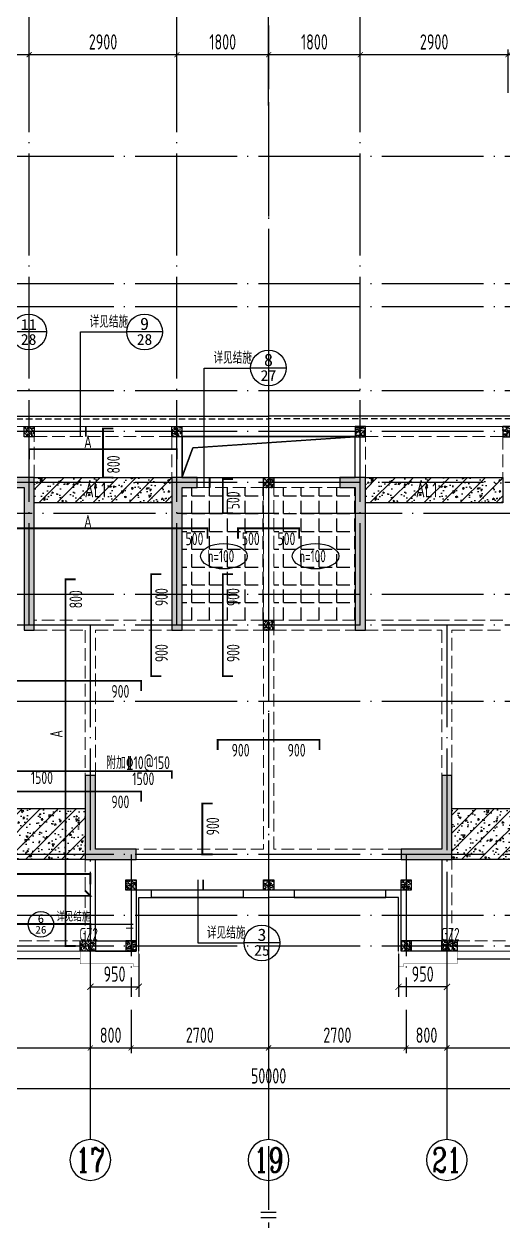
# Model space of a CAD drawing. Extents: x -668857 to 154266, y -275694 to 291306.
# Drawn here: x -206384 to -196984, y 120757 to 144392 of the extents above; entities that cross this region are included whole.
import ezdxf
from ezdxf.enums import TextEntityAlignment as Align

# ---------------------------------------------------------------- set-up
doc = ezdxf.new("R2010")
doc.units = 0
doc.header["$LTSCALE"] = 1000
for name, pattern in [('CENTER', [2, 1.25, -0.25, 0.25, -0.25]), ('DASH', [0.35, 0.25, -0.1]), ('DASHED', [0.75, 0.5, -0.25]), ('DOTE', [2.42, 2, -0.2, 0.02, -0.2]), ('HIDDEN', [0.375, 0.25, -0.125])]:
    doc.linetypes.add(name, pattern=pattern)
doc.layers.get('0').update_dxf_attribs({"linetype": 'CONTINUOUS'})
doc.layers.get('DEFPOINTS').update_dxf_attribs({"linetype": 'CONTINUOUS'})
for name, color, linetype in [('A-AXIS', 1, 'CONTINUOUS'), ('A-DOTE', 10, 'DOTE'), ('AXIS_NUM', 7, 'CONTINUOUS'), ('BEAM', 4, 'DASHED'), ('BEAM_CON', 4, 'CONTINUOUS'), ('DIM_IDEN', 67, 'CONTINUOUS'), ('PUB_TEXT', 2, 'CONTINUOUS'), ('ROOF', 183, 'CONTINUOUS'), ('S-B板填充', 251, 'CONTINUOUS'), ('S-B板标注', 3, 'CONTINUOUS'), ('S-B板边线', 2, 'CONTINUOUS'), ('S-B板配筋', 6, 'CONTINUOUS'), ('S-B板配筋号', 7, 'CONTINUOUS'), ('S-D洞口', 4, 'CONTINUOUS'), ('S-L主梁线', 4, 'DASH'), ('S-Q墙填充', 252, 'CONTINUOUS'), ('S-Q墙实线', 6, 'CONTINUOUS'), ('S-Q墙标注', 3, 'CONTINUOUS'), ('S-Y一般标注', 3, 'CONTINUOUS'), ('S-构造柱', 212, 'CONTINUOUS'), ('S-构造柱编号', 130, 'CONTINUOUS'), ('TEXT', 2, 'CONTINUOUS'), ('THIN', 7, 'CONTINUOUS'), ('看线', 251, 'CONTINUOUS'), ('配箍校核', 34, 'CONTINUOUS')]:
    doc.layers.add(name, color=color, linetype=linetype)
doc.styles.add('_TCH_AXIS', font='COMPLEX', dxfattribs={"bigfont": 'GBCBIG'})
doc.styles.add('_TCH_LABEL', font='simhei.ttf')
doc.styles.add('TSSD_Axis', font='complex.shx', dxfattribs={"width": 0.7, "bigfont": 'hztxt.shx'})
doc.styles.add('TSSD_DIMENSION', font='Tssdeng.shx', dxfattribs={"width": 0.7, "bigfont": 'tssdchn.shx'})
doc.styles.add('TSSD_REIN', font='tssdeng.shx', dxfattribs={"width": 0.7, "height": 300, "bigfont": 'tssdchn.shx'})
doc.styles.add('结构文字', font='zstxt.shx', dxfattribs={"width": 0.7, "bigfont": 'zshz.shx'})
doc.dimstyles.new('STRUCK', dxfattribs={"dimtxt": 400, "dimasz": 121, "dimexe": 200, "dimexo": 150, "dimgap": 115, "dimtad": 1, "dimdec": 0, "dimdsep": 46, "dimtxsty": '结构文字', "dimblk": 'ARCHTICK', "dimcen": 400, "dimclrd": 3, "dimclre": 3, "dimclrt": 7, "dimadec": 0, "dimazin": 0, "dimtfac": 1, "dimtdec": 0, "dimtix": 1, "dimtmove": 2, "dimatfit": 3, "dimldrblk": '_DIMX', "dimfxl": 0, "dimtolj": 1, "dimtzin": 0, "dimarcsym": 0})
doc.dimstyles.new('TSSD_100_100', dxfattribs={"dimtxt": 300, "dimasz": 100, "dimexe": 100, "dimexo": 250, "dimgap": 100, "dimtad": 1, "dimdec": 0, "dimzin": 0, "dimdsep": 46, "dimtxsty": 'TSSD_DIMENSION', "dimblk": 'ARCHTICK', "dimcen": 0, "dimdle": 100, "dimclrt": 7, "dimadec": 0, "dimazin": 0, "dimtfac": 1, "dimtdec": 0, "dimtix": 1, "dimtmove": 2, "dimatfit": 3, "dimldrblk": 'ARCHTICK', "dimfxl": 0, "dimtolj": 1, "dimtzin": 0, "dimarcsym": 0})

# ---------------------------------------------------------------- blocks, each defined once
blk = doc.blocks.new('_ArchTick')
at = {"color": 0, "linetype": 'ByBlock', "const_width": 0.15}
blk.add_lwpolyline([(-0.5, -0.5), (0.5, 0.5)], dxfattribs=at)
blk = doc.blocks.new('*D85')
at = {"layer": 'DEFPOINTS', "color": 0}
for p in [(24900, 22100), (23100, 21100), (24900, 21100)]:
    blk.add_point(p, dxfattribs=at)
at = {"layer": 'S-Y一般标注', "color": 0, "lineweight": -2}
for p, q in [((23000, 22100), (25000, 22100)), ((23100, 21350), (23100, 22200)), ((24900, 21350), (24900, 22200))]:
    blk.add_line(p, q, dxfattribs=at)
at = {"layer": 'S-Y一般标注', "color": 0, "lineweight": -2, "xscale": 100, "yscale": 100, "zscale": 100, "rotation": 180}
blk.add_blockref('_ArchTick', (23100, 22100), dxfattribs=at)
at = {"layer": 'S-Y一般标注', "color": 0, "lineweight": -2, "xscale": 100, "yscale": 100, "zscale": 100}
blk.add_blockref('_ArchTick', (24900, 22100), dxfattribs=at)
at = {"layer": 'S-Y一般标注', "color": 7, "insert": (24000, 22350), "char_height": 300, "attachment_point": 5, "style": 'TSSD_DIMENSION'}
blk.add_mtext('\\A1;1800', dxfattribs=at)
blk = doc.blocks.new('*D86')
at = {"layer": 'DEFPOINTS', "color": 0}
for p in [(27800, 22100), (24900, 21100), (27800, 21100)]:
    blk.add_point(p, dxfattribs=at)
at = {"layer": 'S-Y一般标注', "color": 0, "lineweight": -2}
for p, q in [((24800, 22100), (27900, 22100)), ((24900, 21350), (24900, 22200)), ((27800, 21350), (27800, 22200))]:
    blk.add_line(p, q, dxfattribs=at)
at = {"layer": 'S-Y一般标注', "color": 0, "lineweight": -2, "xscale": 100, "yscale": 100, "zscale": 100, "rotation": 180}
blk.add_blockref('_ArchTick', (24900, 22100), dxfattribs=at)
at = {"layer": 'S-Y一般标注', "color": 0, "lineweight": -2, "xscale": 100, "yscale": 100, "zscale": 100}
blk.add_blockref('_ArchTick', (27800, 22100), dxfattribs=at)
at = {"layer": 'S-Y一般标注', "color": 7, "insert": (26350, 22350), "char_height": 300, "attachment_point": 5, "style": 'TSSD_DIMENSION'}
blk.add_mtext('\\A1;2900', dxfattribs=at)
blk = doc.blocks.new('*D87')
at = {"layer": 'DEFPOINTS', "color": 0}
for p in [(29600, 22100), (27800, 21100), (29600, 21100)]:
    blk.add_point(p, dxfattribs=at)
at = {"layer": 'S-Y一般标注', "color": 0, "lineweight": -2}
for p, q in [((27700, 22100), (29700, 22100)), ((27800, 21350), (27800, 22200)), ((29600, 21350), (29600, 22200))]:
    blk.add_line(p, q, dxfattribs=at)
at = {"layer": 'S-Y一般标注', "color": 0, "lineweight": -2, "xscale": 100, "yscale": 100, "zscale": 100, "rotation": 180}
blk.add_blockref('_ArchTick', (27800, 22100), dxfattribs=at)
at = {"layer": 'S-Y一般标注', "color": 0, "lineweight": -2, "xscale": 100, "yscale": 100, "zscale": 100}
blk.add_blockref('_ArchTick', (29600, 22100), dxfattribs=at)
at = {"layer": 'S-Y一般标注', "color": 7, "insert": (28700, 22350), "char_height": 300, "attachment_point": 5, "style": 'TSSD_DIMENSION'}
blk.add_mtext('\\A1;1800', dxfattribs=at)
blk = doc.blocks.new('*D88')
at = {"layer": 'DEFPOINTS', "color": 0}
for p in [(31400, 22100), (29600, 21100), (31400, 21100)]:
    blk.add_point(p, dxfattribs=at)
at = {"layer": 'S-Y一般标注', "color": 0, "lineweight": -2}
for p, q in [((29500, 22100), (31500, 22100)), ((29600, 21350), (29600, 22200)), ((31400, 21350), (31400, 22200))]:
    blk.add_line(p, q, dxfattribs=at)
at = {"layer": 'S-Y一般标注', "color": 0, "lineweight": -2, "xscale": 100, "yscale": 100, "zscale": 100, "rotation": 180}
blk.add_blockref('_ArchTick', (29600, 22100), dxfattribs=at)
at = {"layer": 'S-Y一般标注', "color": 0, "lineweight": -2, "xscale": 100, "yscale": 100, "zscale": 100}
blk.add_blockref('_ArchTick', (31400, 22100), dxfattribs=at)
at = {"layer": 'S-Y一般标注', "color": 7, "insert": (30500, 22350), "char_height": 300, "attachment_point": 5, "style": 'TSSD_DIMENSION'}
blk.add_mtext('\\A1;1800', dxfattribs=at)
blk = doc.blocks.new('*D89')
at = {"layer": 'DEFPOINTS', "color": 0}
for p in [(34300, 22100), (31400, 21100), (34300, 21100)]:
    blk.add_point(p, dxfattribs=at)
at = {"layer": 'S-Y一般标注', "color": 0, "lineweight": -2}
for p, q in [((31300, 22100), (34400, 22100)), ((31400, 21350), (31400, 22200)), ((34300, 21350), (34300, 22200))]:
    blk.add_line(p, q, dxfattribs=at)
at = {"layer": 'S-Y一般标注', "color": 0, "lineweight": -2, "xscale": 100, "yscale": 100, "zscale": 100, "rotation": 180}
blk.add_blockref('_ArchTick', (31400, 22100), dxfattribs=at)
at = {"layer": 'S-Y一般标注', "color": 0, "lineweight": -2, "xscale": 100, "yscale": 100, "zscale": 100}
blk.add_blockref('_ArchTick', (34300, 22100), dxfattribs=at)
at = {"layer": 'S-Y一般标注', "color": 7, "insert": (32850, 22350), "char_height": 300, "attachment_point": 5, "style": 'TSSD_DIMENSION'}
blk.add_mtext('\\A1;2900', dxfattribs=at)
blk = doc.blocks.new('*D119')
at = {"layer": 'DEFPOINTS', "color": 0}
for p in [(20300, 3600), (26100, 3600), (26100, 2600)]:
    blk.add_point(p, dxfattribs=at)
at = {"layer": 'S-Y一般标注', "color": 0, "lineweight": -2}
for p, q in [((20300, 3350), (20300, 2500)), ((26100, 3350), (26100, 2500)), ((20200, 2600), (26200, 2600))]:
    blk.add_line(p, q, dxfattribs=at)
at = {"layer": 'S-Y一般标注', "color": 0, "lineweight": -2, "xscale": 100, "yscale": 100, "zscale": 100, "rotation": 180}
blk.add_blockref('_ArchTick', (20300, 2600), dxfattribs=at)
at = {"layer": 'S-Y一般标注', "color": 0, "lineweight": -2, "xscale": 100, "yscale": 100, "zscale": 100}
blk.add_blockref('_ArchTick', (26100, 2600), dxfattribs=at)
at = {"layer": 'S-Y一般标注', "color": 7, "insert": (23200, 2850), "char_height": 300, "attachment_point": 5, "style": 'TSSD_DIMENSION'}
blk.add_mtext('\\A1;5800', dxfattribs=at)
blk = doc.blocks.new('ts_axno')
at = {"color": 0, "linetype": 'ByBlock', "lineweight": -2}
blk.add_circle((0, 0), 0.5, dxfattribs=at)
at = {"color": 0, "linetype": 'ByBlock', "lineweight": -2, "style": 'TSSD_Axis', "width": 0.7}
blk.add_attdef('A', text='', height=0.6, dxfattribs=at).set_placement((0, 0), align=Align.MIDDLE_CENTER)
blk = doc.blocks.new('*D120')
at = {"layer": 'DEFPOINTS', "color": 0}
for p in [(26100, 3600), (26900, 3600), (26900, 2600)]:
    blk.add_point(p, dxfattribs=at)
at = {"layer": 'S-Y一般标注', "color": 0, "lineweight": -2}
for p, q in [((26100, 3350), (26100, 2500)), ((26900, 3350), (26900, 2500)), ((26000, 2600), (27000, 2600))]:
    blk.add_line(p, q, dxfattribs=at)
at = {"layer": 'S-Y一般标注', "color": 0, "lineweight": -2, "xscale": 100, "yscale": 100, "zscale": 100, "rotation": 180}
blk.add_blockref('_ArchTick', (26100, 2600), dxfattribs=at)
at = {"layer": 'S-Y一般标注', "color": 0, "lineweight": -2, "xscale": 100, "yscale": 100, "zscale": 100}
blk.add_blockref('_ArchTick', (26900, 2600), dxfattribs=at)
at = {"layer": 'S-Y一般标注', "color": 7, "insert": (26500, 2850), "char_height": 300, "attachment_point": 5, "style": 'TSSD_DIMENSION'}
blk.add_mtext('\\A1;800', dxfattribs=at)
blk = doc.blocks.new('*D121')
at = {"layer": 'DEFPOINTS', "color": 0}
for p in [(26900, 3600), (29600, 3600), (29600, 2600)]:
    blk.add_point(p, dxfattribs=at)
at = {"layer": 'S-Y一般标注', "color": 0, "lineweight": -2}
for p, q in [((26900, 3350), (26900, 2500)), ((29600, 3350), (29600, 2500)), ((26800, 2600), (29700, 2600))]:
    blk.add_line(p, q, dxfattribs=at)
at = {"layer": 'S-Y一般标注', "color": 0, "lineweight": -2, "xscale": 100, "yscale": 100, "zscale": 100, "rotation": 180}
blk.add_blockref('_ArchTick', (26900, 2600), dxfattribs=at)
at = {"layer": 'S-Y一般标注', "color": 0, "lineweight": -2, "xscale": 100, "yscale": 100, "zscale": 100}
blk.add_blockref('_ArchTick', (29600, 2600), dxfattribs=at)
at = {"layer": 'S-Y一般标注', "color": 7, "insert": (28250, 2850), "char_height": 300, "attachment_point": 5, "style": 'TSSD_DIMENSION'}
blk.add_mtext('\\A1;2700', dxfattribs=at)
blk = doc.blocks.new('*D122')
at = {"layer": 'DEFPOINTS', "color": 0}
for p in [(32300, 3600), (33100, 3600), (33100, 2600)]:
    blk.add_point(p, dxfattribs=at)
at = {"layer": 'S-Y一般标注', "color": 0, "lineweight": -2}
for p, q in [((32300, 3350), (32300, 2500)), ((33100, 3350), (33100, 2500)), ((32200, 2600), (33200, 2600))]:
    blk.add_line(p, q, dxfattribs=at)
at = {"layer": 'S-Y一般标注', "color": 0, "lineweight": -2, "xscale": 100, "yscale": 100, "zscale": 100, "rotation": 180}
blk.add_blockref('_ArchTick', (32300, 2600), dxfattribs=at)
at = {"layer": 'S-Y一般标注', "color": 0, "lineweight": -2, "xscale": 100, "yscale": 100, "zscale": 100}
blk.add_blockref('_ArchTick', (33100, 2600), dxfattribs=at)
at = {"layer": 'S-Y一般标注', "color": 7, "insert": (32700, 2850), "char_height": 300, "attachment_point": 5, "style": 'TSSD_DIMENSION'}
blk.add_mtext('\\A1;800', dxfattribs=at)
blk = doc.blocks.new('*D123')
at = {"layer": 'DEFPOINTS', "color": 0}
for p in [(33100, 3600), (38900, 3600), (38900, 2600)]:
    blk.add_point(p, dxfattribs=at)
at = {"layer": 'S-Y一般标注', "color": 0, "lineweight": -2}
for p, q in [((33100, 3350), (33100, 2500)), ((38900, 3350), (38900, 2500)), ((33000, 2600), (39000, 2600))]:
    blk.add_line(p, q, dxfattribs=at)
at = {"layer": 'S-Y一般标注', "color": 0, "lineweight": -2, "xscale": 100, "yscale": 100, "zscale": 100, "rotation": 180}
blk.add_blockref('_ArchTick', (33100, 2600), dxfattribs=at)
at = {"layer": 'S-Y一般标注', "color": 0, "lineweight": -2, "xscale": 100, "yscale": 100, "zscale": 100}
blk.add_blockref('_ArchTick', (38900, 2600), dxfattribs=at)
at = {"layer": 'S-Y一般标注', "color": 7, "insert": (36000, 2850), "char_height": 300, "attachment_point": 5, "style": 'TSSD_DIMENSION'}
blk.add_mtext('\\A1;5800', dxfattribs=at)
blk = doc.blocks.new('*D128')
at = {"layer": 'DEFPOINTS', "color": 0}
for p in [(4600, 3600), (54600, 3600), (54600, 1800)]:
    blk.add_point(p, dxfattribs=at)
at = {"layer": 'S-Y一般标注', "color": 0, "lineweight": -2}
for p, q in [((4600, 3350), (4600, 1700)), ((54600, 3350), (54600, 1700)), ((4500, 1800), (54700, 1800))]:
    blk.add_line(p, q, dxfattribs=at)
at = {"layer": 'S-Y一般标注', "color": 0, "lineweight": -2, "xscale": 100, "yscale": 100, "zscale": 100, "rotation": 180}
blk.add_blockref('_ArchTick', (4600, 1800), dxfattribs=at)
at = {"layer": 'S-Y一般标注', "color": 0, "lineweight": -2, "xscale": 100, "yscale": 100, "zscale": 100}
blk.add_blockref('_ArchTick', (54600, 1800), dxfattribs=at)
at = {"layer": 'S-Y一般标注', "color": 7, "insert": (29600, 2050), "char_height": 300, "attachment_point": 5, "style": 'TSSD_DIMENSION'}
blk.add_mtext('\\A1;50000', dxfattribs=at)
blk = doc.blocks.new('*D131')
at = {"layer": 'DEFPOINTS', "color": 0}
for p in [(29600, 3600), (32300, 3600), (32300, 2600)]:
    blk.add_point(p, dxfattribs=at)
at = {"layer": 'S-Y一般标注', "color": 0, "lineweight": -2}
for p, q in [((29600, 3350), (29600, 2500)), ((32300, 3350), (32300, 2500)), ((29500, 2600), (32400, 2600))]:
    blk.add_line(p, q, dxfattribs=at)
at = {"layer": 'S-Y一般标注', "color": 0, "lineweight": -2, "xscale": 100, "yscale": 100, "zscale": 100, "rotation": 180}
blk.add_blockref('_ArchTick', (29600, 2600), dxfattribs=at)
at = {"layer": 'S-Y一般标注', "color": 0, "lineweight": -2, "xscale": 100, "yscale": 100, "zscale": 100}
blk.add_blockref('_ArchTick', (32300, 2600), dxfattribs=at)
at = {"layer": 'S-Y一般标注', "color": 7, "insert": (30950, 2850), "char_height": 300, "attachment_point": 5, "style": 'TSSD_DIMENSION'}
blk.add_mtext('\\A1;2700', dxfattribs=at)
blk = doc.blocks.new('20210729.03492876')
at = {"color": 30, "const_width": 8}
for points in [[(22750, 500), (22750, 200), (22650, 200), (22650, 250), (21600, 250), (21600, 500)], [(27850, 500), (27850, 200), (27950, 200), (27950, 250), (29000, 250), (29000, 500)]]:
    blk.add_lwpolyline(points, dxfattribs=at)
at = {"layer": '看线', "color": 201, "linetype": 'HIDDEN', "ltscale": 0.5}
for points in [[(15250, 12900), (15250, 11750), (17350, 11750), (17350, 10950), (23750, 10950), (23750, 10950), (25300, 10950)], [(35350, 12900), (35350, 11750), (33250, 11750), (33250, 10950), (26850, 10950), (26850, 10950), (25300, 10950)]]:
    blk.add_lwpolyline(points, dxfattribs=at)
at = {"layer": '看线', "color": 201}
for points in [[(15300, 12900), (15300, 11800), (17400, 11800), (17400, 11000), (23800, 11000), (23800, 11000), (25300, 11000)], [(35300, 12900), (35300, 11800), (33200, 11800), (33200, 11000), (26800, 11000), (26800, 11000), (25300, 11000)]]:
    blk.add_lwpolyline(points, dxfattribs=at)
at = {"layer": '看线', "color": 202, "ltscale": 0.5}
for points in [[(24800, 1700), (24800, 1550), (23000, 1550), (23000, 1700)], [(25800, 1700), (25800, 1550), (27600, 1550), (27600, 1700)], [(22750, 500), (22750, 1550), (25300, 1550)], [(27850, 500), (27850, 1550), (25300, 1550)], [(21600, 350), (16950, 350)], [(29000, 350), (33650, 350)]]:
    blk.add_lwpolyline(points, dxfattribs=at)
blk = doc.blocks.new('20210729.04150611')
at = {"layer": 'S-B板边线'}
blk.add_lwpolyline([(-3155, -31893), (-3955, -31893), (-3955, -30693), (-9155, -30693), (-9155, -31893), (-9955, -31893), (-9955, -31892)], dxfattribs=at)
blk = doc.blocks.new('20210807.15313138')
at = {"layer": 'S-Q墙填充'}
h = blk.add_hatch(color=252, dxfattribs=at)
h.dxf.hatch_style = 1
h.paths.add_polyline_path([(81416, 66140), (80866, 66140), (80866, 65940), (81216, 65940), (81216, 63140), (81416, 63140)])
h = blk.add_hatch(color=252, dxfattribs=at)
h.dxf.hatch_style = 1
h.paths.add_polyline_path([(84116, 66140), (84116, 63140), (84316, 63140), (84316, 65940), (84616, 65940), (84616, 66140)])
h = blk.add_hatch(color=252, dxfattribs=at)
h.dxf.hatch_style = 1
h.paths.add_polyline_path([(87916, 66140), (87416, 66140), (87416, 65940), (87716, 65940), (87716, 63140), (87916, 63140)])
h = blk.add_hatch(color=252, dxfattribs=at)
h.dxf.hatch_style = 1
h.paths.add_polyline_path([(82416, 58640), (83316, 58640), (83416, 58640), (83416, 58840), (83316, 58840), (82616, 58840), (82616, 60290), (82416, 60290)])
h = blk.add_hatch(color=252, dxfattribs=at)
h.dxf.hatch_style = 1
h.paths.add_polyline_path([(88716, 58840), (88616, 58840), (88616, 58640), (88716, 58640), (89616, 58640), (89616, 60290), (89416, 60290), (89416, 58840)])
at = {"layer": 'BEAM_CON'}
for p, q in [((82616, 57040), (82616, 58640)), ((89416, 58640), (89416, 57040)), ((82616, 57040), (83416, 57040)), ((83416, 57040), (83416, 56840)), ((88616, 57040), (88616, 56840)), ((89416, 57040), (88616, 57040)), ((82616, 56840), (83416, 56840)), ((89416, 56840), (88616, 56840))]:
    blk.add_line(p, q, dxfattribs=at)
at = {"layer": 'S-D洞口', "color": 5}
blk.add_lwpolyline([(84316, 66140), (87716, 66140), (87716, 66940), (84316, 66940), (84316, 66140), (84532, 66724), (87716, 66940)], dxfattribs=at)
at = {"layer": 'S-L主梁线', "linetype": 'ByBlock', "lineweight": 18}
for p, q in [((81316, 67140), (79516, 67140)), ((84216, 67140), (81316, 67140)), ((87816, 67140), (84216, 67140)), ((90716, 67140), (87816, 67140)), ((84316, 66940), (87716, 66940)), ((84316, 66140), (84316, 66940)), ((87716, 66940), (87716, 66140)), ((86016, 66140), (84616, 66140)), ((87416, 66140), (86016, 66140)), ((83416, 58640), (86016, 58640)), ((86016, 58640), (88616, 58640)), ((76616, 56840), (82616, 56840)), ((89416, 56840), (95416, 56840))]:
    blk.add_line(p, q, dxfattribs=at)
at = {"layer": 'S-L主梁线', "linetype": 'DASH', "lineweight": 18}
for p, q in [((81416, 66940), (84116, 66940)), ((81416, 66140), (81416, 66940)), ((84116, 66940), (84116, 66140)), ((87916, 66940), (90616, 66940)), ((87916, 66140), (87916, 66940)), ((90616, 66940), (90616, 66140)), ((84616, 65940), (85916, 65940)), ((85916, 65940), (85916, 63340)), ((86116, 65940), (87416, 65940)), ((86116, 63340), (86116, 65940)), ((82516, 63340), (81416, 63340)), ((81416, 63140), (82416, 63140)), ((82416, 63140), (82416, 60290)), ((84116, 63340), (82516, 63340)), ((82616, 63140), (84116, 63140)), ((82616, 60290), (82616, 63140)), ((85916, 63340), (84316, 63340)), ((84316, 63140), (85916, 63140)), ((85916, 63140), (85916, 58840)), ((87716, 63340), (86116, 63340)), ((86116, 58840), (86116, 63140)), ((86116, 63140), (87716, 63140)), ((89516, 63340), (87916, 63340)), ((87916, 63140), (89416, 63140)), ((89416, 63140), (89416, 60290)), ((90616, 63340), (89516, 63340)), ((89616, 63140), (90616, 63140)), ((89616, 60290), (89616, 63140)), ((82416, 58640), (82416, 57040)), ((85916, 58840), (83416, 58840)), ((88616, 58840), (86116, 58840)), ((89616, 57040), (89616, 58640)), ((82416, 57040), (76816, 57040)), ((95216, 57040), (89616, 57040))]:
    blk.add_line(p, q, dxfattribs=at)
at = {"layer": 'S-Q墙实线'}
for points in [[(81416, 66140), (80866, 66140), (80866, 65940), (81216, 65940), (81216, 63140), (81416, 63140)], [(84116, 66140), (84116, 63140), (84316, 63140), (84316, 65940), (84616, 65940), (84616, 66140)], [(87916, 66140), (87416, 66140), (87416, 65940), (87716, 65940), (87716, 63140), (87916, 63140)], [(82416, 58640), (83316, 58640), (83416, 58640), (83416, 58840), (83316, 58840), (82616, 58840), (82616, 60290), (82416, 60290)], [(88716, 58840), (88616, 58840), (88616, 58640), (88716, 58640), (89616, 58640), (89616, 60290), (89416, 60290), (89416, 58840)]]:
    blk.add_lwpolyline(points, close=True, dxfattribs=at)
blk = doc.blocks.new('20210730.02141516')
at = {"layer": 'S-构造柱'}
h = blk.add_hatch(dxfattribs=at)
h.set_pattern_fill('ARMORED', color=256, scale=15, angle=-90, style=0)
h.set_pattern_definition([(320, (-154189.41, 3278673.45), (-9.4128202, -107.5890274), [11.25, -123.75]), (265, (-154189.41, 3278673.45), (112.82882, 20.8127), [9, -99]), (10.4514, (-154190.19, 3278664.49), (103.4159313, -86.7764073), [9.5610285, -105.1713168]), (316.1842, (-154159.41, 3278673.45), (-24.827852, -160.0861573), [16.875, -185.625]), (6.6356, (-154161.48, 3278660.11), (146.117681, -140.199406), [14.341543, -157.75695]), (261.1842, (-154159.41, 3278673.45), (146.11779, -140.199292), [13.5, -148.5]), (291, (-154166.91, 3278658.45), (-60.3928336, -89.5360578), [11.25, -123.75]), (236, (-154166.91, 3278658.45), (108.7725068, -36.4972998), [9, -99]), (341.4514, (-154171.94, 3278650.99), (48.3795745, -126.0333943), [9.5610285, -105.1713168]), (307.5, (-154189.41, 3278673.454), (49.93407807, -1.8239783), [0, -97.8, 0, -100.5, 0, -99.375]), (277.5, (-154189.41, 3278673.454), (59.1617568, -39.4604306), [0, -57.3, 0, -95.55, 0, -37.875]), (237.5, (-154189.41, 3278706.904), (-3.38323076, -80.07336543), [0, -37.5, 0, -117, 0, -155.25]), (227.5, (-154189.41, 3278721.904), (15.0157473, -87.4779254), [0, -48.75, 0, -77.7, 0, -110.25]), (315, (-154189.41, 3278673.454), (53.0330086, 53.0330086), [])])
h.paths.add_polyline_path([(200, 200), (200, 0), (0, 0), (0, 200)])
blk.add_lwpolyline([(200, 200), (200, 0), (0, 0), (0, 200)], close=True, dxfattribs=at)
blk = doc.blocks.new('20210809.18224761')
at = {"layer": 'S-构造柱'}
h = blk.add_hatch(dxfattribs=at)
h.set_pattern_fill('ARMORED', color=256, scale=15, angle=-90, style=0)
h.set_pattern_definition([(320, (-154189.41, 3278673.45), (-9.4128202, -107.5890274), [11.25, -123.75]), (265, (-154189.41, 3278673.45), (112.82882, 20.8127), [9, -99]), (10.4514, (-154190.19, 3278664.49), (103.4159313, -86.7764073), [9.5610285, -105.1713168]), (316.1842, (-154159.41, 3278673.45), (-24.827852, -160.0861573), [16.875, -185.625]), (6.6356, (-154161.48, 3278660.11), (146.117681, -140.199406), [14.341543, -157.75695]), (261.1842, (-154159.41, 3278673.45), (146.11779, -140.199292), [13.5, -148.5]), (291, (-154166.91, 3278658.45), (-60.3928336, -89.5360578), [11.25, -123.75]), (236, (-154166.91, 3278658.45), (108.7725068, -36.4972998), [9, -99]), (341.4514, (-154171.94, 3278650.99), (48.3795745, -126.0333943), [9.5610285, -105.1713168]), (307.5, (-154189.41, 3278673.454), (49.93407807, -1.8239783), [0, -97.8, 0, -100.5, 0, -99.375]), (277.5, (-154189.41, 3278673.454), (59.1617568, -39.4604306), [0, -57.3, 0, -95.55, 0, -37.875]), (237.5, (-154189.41, 3278706.904), (-3.38323076, -80.07336543), [0, -37.5, 0, -117, 0, -155.25]), (227.5, (-154189.41, 3278721.904), (15.0157473, -87.4779254), [0, -48.75, 0, -77.7, 0, -110.25]), (315, (-154189.41, 3278673.454), (53.0330086, 53.0330086), [])])
h.paths.add_polyline_path([(300, 200), (300, 0), (0, 0), (0, 200)])
blk.add_lwpolyline([(300, 200), (300, 0), (0, 0), (0, 200)], close=True, dxfattribs=at)
blk = doc.blocks.new('20210809.18235135')
at = {"layer": '配箍校核'}
blk.add_blockref('20210809.18224761', (12, 0), dxfattribs=at)
at = {"layer": 'S-构造柱编号', "color": 2, "linetype": 'ByBlock', "style": 'TSSD_REIN', "width": 0.65}
blk.add_text('GZ2', height=250, dxfattribs=at).set_placement((0, 206, 0))
blk = doc.blocks.new('20210809.18285270')
at = {"layer": 'ROOF'}
for p in [(20300, 10100), (23200, 10100), (25000, 9100), (25000, 6300), (22299, 1200), (25000, 1200)]:
    blk.add_blockref('20210730.02141516', p, dxfattribs=at)
at = {"layer": 'ROOF', "xscale": -1, "rotation": 4.61764226855621e-08}
for p in [(27000, 10100), (29900, 10100), (22500, 0)]:
    blk.add_blockref('20210730.02141516', p, dxfattribs=at)
at = {"layer": 'ROOF', "rotation": 359.9999999538236}
for p in [(27700, 1200), (27700, 0)]:
    blk.add_blockref('20210730.02141516', p, dxfattribs=at)
at = {"layer": '配箍校核'}
for p in [(21388, 0), (28488, 0)]:
    blk.add_blockref('20210809.18235135', p, dxfattribs=at)
blk = doc.blocks.new('*D961')
at = {"layer": 'DEFPOINTS', "color": 0}
for p in [(-199034, 126291), (-198084, 126291), (-199034, 125491)]:
    blk.add_point(p, dxfattribs=at)
at = {"layer": 'S-Q墙标注', "color": 3, "lineweight": -2}
for p, q in [((-199034, 126141), (-199034, 125291)), ((-198084, 126141), (-198084, 125291)), ((-198084, 125491), (-199034, 125491))]:
    blk.add_line(p, q, dxfattribs=at)
at = {"layer": 'S-Q墙标注', "color": 3, "lineweight": -2, "xscale": 121, "yscale": 121, "zscale": 121, "rotation": 180}
blk.add_blockref('_ArchTick', (-199034, 125491), dxfattribs=at)
at = {"layer": 'S-Q墙标注', "color": 3, "lineweight": -2, "xscale": 121, "yscale": 121, "zscale": 121}
blk.add_blockref('_ArchTick', (-198084, 125491), dxfattribs=at)
at = {"layer": 'S-Q墙标注', "color": 7, "insert": (-198559, 125741), "char_height": 300, "attachment_point": 5, "style": 'TSSD_REIN'}
blk.add_mtext('\\A1;950', dxfattribs=at)
blk = doc.blocks.new('_DIMX')
blk.add_line((-150, 0), (150, 0))
at = {"const_width": 50}
blk.add_lwpolyline([(-70, -70), (70, 70)], dxfattribs=at)
blk = doc.blocks.new('*D964')
at = {"layer": 'DEFPOINTS', "color": 0}
for p in [(-205084, 126291), (-204134, 126291), (-204134, 125491)]:
    blk.add_point(p, dxfattribs=at)
at = {"layer": 'S-Q墙标注', "color": 3, "lineweight": -2}
for p, q in [((-205084, 126141), (-205084, 125291)), ((-204134, 126141), (-204134, 125291)), ((-205084, 125491), (-204134, 125491))]:
    blk.add_line(p, q, dxfattribs=at)
at = {"layer": 'S-Q墙标注', "color": 3, "lineweight": -2, "xscale": 121, "yscale": 121, "zscale": 121, "rotation": 180}
blk.add_blockref('_ArchTick', (-205084, 125491), dxfattribs=at)
at = {"layer": 'S-Q墙标注', "color": 3, "lineweight": -2, "xscale": 121, "yscale": 121, "zscale": 121}
blk.add_blockref('_ArchTick', (-204134, 125491), dxfattribs=at)
at = {"layer": 'S-Q墙标注', "color": 7, "insert": (-204609, 125741), "char_height": 300, "attachment_point": 5, "style": 'TSSD_REIN'}
blk.add_mtext('\\A1;950', dxfattribs=at)
blk = doc.blocks.new('20210811.10154474')
at = {"layer": 'DIM_IDEN'}
for p, q in [((11690, 18335), (12599, 18335)), ((11690, 16805), (11690, 18335)), ((13299, 18335), (12599, 18335)), ((7552, 15398), (6852, 15398)), ((8321, 15398), (7552, 15398)), ((9047, 15398), (8321, 15398)), ((14186, 15552), (13486, 15552)), ((15030, 15552), (14186, 15552)), ((15447, 15552), (15030, 15552)), ((3132, 13461), (2432, 13461)), ((4041, 13461), (3132, 13461)), ((4041, 11405), (4041, 13461)), ((5407, 13461), (4707, 13461)), ((6316, 13461), (5407, 13461)), ((6316, 11405), (6316, 13461)), ((7201, 13461), (6501, 13461)), ((8110, 13461), (7201, 13461)), ((8110, 11405), (8110, 13461)), ((17584, 13461), (18493, 13461)), ((17584, 11405), (17584, 13461)), ((19193, 13461), (18493, 13461)), ((19378, 13461), (20287, 13461)), ((19378, 11405), (19378, 13461)), ((20987, 13461), (20287, 13461)), ((21653, 13461), (22562, 13461)), ((21653, 11405), (21653, 13461)), ((23262, 13461), (22562, 13461)), ((24085, 12753), (24994, 12753)), ((24085, 10405), (24085, 12753)), ((25694, 12753), (24994, 12753)), ((10230, 12405), (10230, 11350)), ((15464, 12405), (15464, 11350)), ((700, 11881), (0, 11881)), ((1609, 11881), (700, 11881)), ((1609, 10405), (1609, 11881)), ((9581, 11350), (9081, 11350)), ((10230, 11350), (9581, 11350)), ((15464, 11350), (16113, 11350)), ((16613, 11350), (16113, 11350)), ((1737, 2705), (1737, 1466)), ((23957, 2705), (23957, 1466)), ((3004, 1830), (3451, 1830)), ((3451, 1830), (4567, 1830)), ((5067, 1830), (4567, 1830)), ((21127, 1830), (20627, 1830)), ((22243, 1830), (21127, 1830)), ((22690, 1830), (22243, 1830)), ((828, 1466), (128, 1466)), ((1737, 1466), (828, 1466)), ((7920, 1505), (7920, 350)), ((9743, 1495), (9743, 350)), ((11722, 1505), (11722, 350)), ((13972, 1505), (13972, 350)), ((15977, 1495), (15977, 350)), ((17774, 1505), (17774, 350)), ((23957, 1466), (24866, 1466)), ((25566, 1466), (24866, 1466)), ((7011, 350), (6311, 350)), ((7920, 350), (7011, 350)), ((8834, 350), (8134, 350)), ((9743, 350), (8834, 350)), ((10813, 350), (10113, 350)), ((11722, 350), (10813, 350)), ((13972, 350), (14881, 350)), ((15581, 350), (14881, 350)), ((15977, 350), (16886, 350)), ((17586, 350), (16886, 350)), ((17774, 350), (18683, 350)), ((19383, 350), (18683, 350))]:
    blk.add_line(p, q, dxfattribs=at)
for points, const_width in [([(11795, 16805), (11795, 17005)], 35), ([(15447, 15657), (15247, 15657)], 35), ([(9047, 15503), (8847, 15503)], 35), ([(10155, 12405), (10155, 12262)], 25), ([(15389, 12405), (15389, 12262)], 25), ([(3936, 11405), (3936, 11605)], 35), ([(6211, 11405), (6211, 11605)], 35), ([(8005, 11405), (8005, 11605)], 35), ([(17689, 11405), (17689, 11605)], 35), ([(19483, 11405), (19483, 11605)], 35), ([(21758, 11405), (21758, 11605)], 35), ([(1504, 10405), (1504, 10605)], 35), ([(24190, 10405), (24190, 10605)], 35), ([(1632, 2705), (1632, 2505)], 35), ([(24062, 2705), (24062, 2505)], 35), ([(3004, 1755), (3147, 1755)], 25), ([(22690, 1755), (22547, 1755)], 25), ([(7815, 1505), (7815, 1305)], 35), ([(9638, 1495), (9638, 1295)], 35), ([(11617, 1505), (11617, 1305)], 35), ([(14077, 1505), (14077, 1305)], 35), ([(16082, 1495), (16082, 1295)], 35), ([(17879, 1505), (17879, 1305)], 35)]:
    blk.add_lwpolyline(points, dxfattribs=dict(at, const_width=const_width))
for centre, radius in [((12949, 18335), 350), ((13836, 15552), 350), ((7202, 15398), 350), ((2782, 13461), 350), ((5057, 13461), 350), ((6851, 13461), 350), ((18843, 13461), 350), ((20637, 13461), 350), ((22912, 13461), 350), ((25344, 12753), 350), ((350, 11881), 350), ((9331, 11350), 250), ((16363, 11350), 250), ((4817, 1830), 250), ((20877, 1830), 250), ((478, 1466), 350), ((25216, 1466), 350), ((6661, 350), 350), ((8484, 350), 350), ((10463, 350), 350), ((15231, 350), 350), ((17236, 350), 350), ((19033, 350), 350)]:
    blk.add_circle(centre, radius, dxfattribs=at)
at = {"layer": 'PUB_TEXT', "style": '_TCH_AXIS'}
for height, p in [(236.3, (11869, 18418)), (236.3, (14256, 15635)), (236.3, (7622, 15482)), (236.3, (3202, 13545)), (236.3, (5477, 13545)), (236.3, (7271, 13545)), (236.3, (17763, 13545)), (236.3, (19557, 13545)), (236.3, (21833, 13545)), (236.3, (24265, 12836)), (236.3, (770, 11965)), (168.8, (9631, 11410)), (168.8, (15592, 11410)), (168.8, (4046, 1889)), (168.8, (21177, 1889)), (236.3, (898, 1549)), (236.3, (24137, 1549)), (236.3, (7081, 433)), (236.3, (8904, 433)), (236.3, (10883, 433)), (236.3, (14152, 433)), (236.3, (16156, 433)), (236.3, (17954, 433))]:
    blk.add_text('详见结施', height=height, dxfattribs=at).set_placement(p)
at = {"layer": 'PUB_TEXT', "style": '_TCH_LABEL'}
for s, height, width, p, p2 in [('13', 212.7, 1.00565, (12795, 18375), (13103, 18375)), ('29', 212.7, 1.00565, (12795, 18081), (13103, 18081)), ('25', 211.6, 1.022989, (7046, 15439), (7358, 15439)), ('26', 212.3, 1.011364, (13681, 15593), (13990, 15593)), ('30', 212.7, 1.00565, (13682, 15299), (13989, 15299)), ('30', 212.7, 1.00565, (7048, 15145), (7356, 15145)), ('9', 242, 1.011364, (2694, 13500), (2870, 13500)), ('10', 213.8, 0.988889, (6699, 13502), (7003, 13502)), ('10', 213.8, 0.988889, (18691, 13502), (18995, 13502)), ('9', 242, 1.011364, (22824, 13500), (23000, 13500)), ('11', 210.8, 1.034884, (4900, 13502), (5214, 13502)), ('11', 210.8, 1.034884, (20480, 13502), (20794, 13502)), ('28', 213.8, 0.988889, (2630, 13207), (2934, 13207)), ('28', 213.8, 0.988889, (4905, 13207), (5209, 13207)), ('28', 213.8, 0.988889, (6699, 13207), (7003, 13207)), ('28', 213.8, 0.988889, (18691, 13207), (18995, 13207)), ('28', 213.8, 0.988889, (20485, 13207), (20789, 13207)), ('28', 213.8, 0.988889, (22760, 13207), (23064, 13207)), ('8', 242, 1.017143, (25256, 12792), (25433, 12792)), ('27', 212.3, 1.011364, (25190, 12500), (25499, 12500)), ('7', 241, 1.053254, (259, 11920), (441, 11920)), ('27', 212.3, 1.011364, (196, 11628), (504, 11628)), ('12', 151.1, 1.022989, (9220, 11380), (9442, 11380)), ('12', 151.1, 1.022989, (16252, 11380), (16474, 11380)), ('29', 151.9, 1.00565, (9221, 11169), (9441, 11169)), ('29', 151.9, 1.00565, (16253, 11169), (16473, 11169)), ('6', 173, 1.011364, (4755, 1858), (4880, 1858)), ('6', 173, 1.011364, (20814, 1858), (20940, 1858)), ('1', 241, 1.034884, (388, 1505), (568, 1505)), ('26', 151.4, 1.017143, (4707, 1649), (4928, 1649)), ('26', 151.4, 1.017143, (20766, 1649), (20987, 1649)), ('3', 242, 1.00565, (25129, 1505), (25304, 1505)), ('24', 212.3, 1.011364, (324, 1213), (632, 1213)), ('25', 211.6, 1.022989, (25061, 1214), (25372, 1214)), ('4', 241, 1.034884, (6571, 389), (6751, 389)), ('5', 241, 1.028902, (8395, 389), (8573, 389)), ('2', 241, 1.022989, (10374, 389), (10552, 389)), ('2', 241, 1.022989, (15142, 389), (15320, 389)), ('5', 241, 1.028902, (17147, 389), (17325, 389)), ('4', 241, 1.034884, (18943, 389), (19123, 389)), ('25', 211.6, 1.022989, (6505, 98), (6817, 98)), ('26', 212, 1.017143, (8329, 97), (8639, 97)), ('24', 212.3, 1.011364, (10309, 97), (10618, 97)), ('24', 212.3, 1.011364, (15077, 97), (15385, 97)), ('26', 212, 1.017143, (17081, 97), (17391, 97)), ('25', 211.6, 1.022989, (18877, 98), (19189, 98))]:
    blk.add_text(s, height=height, dxfattribs=dict(at, width=width)).set_placement(p, p2, align=Align.FIT)
blk = doc.blocks.new('20210726.16350016')
at = {"layer": 'A-AXIS'}
for p, q in [((24900, 21100), (24900, 23900)), ((27800, 21100), (27800, 23900)), ((29600, 21100), (29600, 23900)), ((31400, 21100), (31400, 23900)), ((26100, 3600), (26100, 800)), ((29600, 3600), (29600, 800)), ((33100, 3600), (33100, 800))]:
    blk.add_line(p, q, dxfattribs=at)
at = {"layer": 'A-DOTE'}
for p, q in [((24900, 10900), (24900, 21100)), ((27800, 10900), (27800, 21100)), ((29600, 21100), (29600, 3600)), ((31400, 10900), (31400, 21100)), ((55600, 20100), (3600, 20100)), ((55600, 17600), (3600, 17600)), ((55600, 17150), (3600, 17150)), ((55600, 15500), (3600, 15500)), ((55600, 14700), (3600, 14700)), ((55600, 13700), (3600, 13700)), ((3600, 13100.3), (55600, 13100.3)), ((55600, 11500), (3600, 11500)), ((55600, 10900), (3600, 10900)), ((26100, 10900), (26100, 3600)), ((33100, 10900), (33100, 3600)), ((55600, 9400), (3600, 9400)), ((55600, 6400), (3600, 6400)), ((26900, 6400), (26900, 3600)), ((32300, 6400), (32300, 3600)), ((55600, 5200), (3600, 5200)), ((55600, 4600), (3600, 4600))]:
    blk.add_line(p, q, dxfattribs=at)
at = {"layer": 'A-AXIS'}
ref = blk.add_blockref('ts_axno', (26100, 400), dxfattribs=dict(at, xscale=-800, yscale=800, zscale=800, rotation=180))
ref.add_attrib('10', '17', dxfattribs={"layer": 'AXIS_NUM', "height": 480, "style": 'TSSD_Axis', "width": 0.7}).set_placement((26100, 400), align=Align.MIDDLE_CENTER)
ref = blk.add_blockref('ts_axno', (29600, 400), dxfattribs=dict(at, xscale=-800, yscale=800, zscale=800, rotation=180))
ref.add_attrib('13', '19', dxfattribs={"layer": 'AXIS_NUM', "height": 480, "style": 'TSSD_Axis', "width": 0.7}).set_placement((29600, 400), align=Align.MIDDLE_CENTER)
ref = blk.add_blockref('ts_axno', (33100, 400), dxfattribs=dict(at, xscale=-800, yscale=800, zscale=800, rotation=180))
ref.add_attrib('13', '21', dxfattribs={"layer": 'AXIS_NUM', "height": 480, "style": 'TSSD_Axis', "width": 0.7}).set_placement((33100, 400), align=Align.MIDDLE_CENTER)
at = {"layer": 'S-Y一般标注'}
for base, p1, p2, picture, middle in [((24900, 22100), (23100, 21100), (24900, 21100), '*D85', (24000, 22350)), ((27800, 22100), (24900, 21100), (27800, 21100), '*D86', (26350, 22350)), ((29600, 22100), (27800, 21100), (29600, 21100), '*D87', (28700, 22350)), ((31400, 22100), (29600, 21100), (31400, 21100), '*D88', (30500, 22350)), ((34300, 22100), (31400, 21100), (34300, 21100), '*D89', (32850, 22350)), ((54600, 1800), (4600, 3600), (54600, 3600), '*D128', (29600, 2050)), ((26100, 2600), (20300, 3600), (26100, 3600), '*D119', (23200, 2850)), ((26900, 2600), (26100, 3600), (26900, 3600), '*D120', (26500, 2850)), ((29600, 2600), (26900, 3600), (29600, 3600), '*D121', (28250, 2850)), ((32300, 2600), (29600, 3600), (32300, 3600), '*D131', (30950, 2850)), ((33100, 2600), (32300, 3600), (33100, 3600), '*D122', (32700, 2850)), ((38900, 2600.1), (33100, 3600), (38900, 3600.1), '*D123', (36000, 2850.1))]:
    dim = blk.add_linear_dim(base=base, p1=p1, p2=p2, dimstyle='TSSD_100_100', dxfattribs=at)
    dim.commit()
    dim.dimension.update_dxf_attribs({"geometry": picture, "text_midpoint": middle})

msp = doc.modelspace()

# ---------------------------------------------------------------- hatches: boundary and pattern name
at = {"layer": 'BEAM', "linetype": 'ByBlock'}
h = msp.add_hatch(dxfattribs=at)
h.set_pattern_fill('ARMORED', color=252, scale=50, angle=180, style=0)
h.set_pattern_definition([(230, (-423955.57, 2049412.72), (-358.63009, 31.376067), [37.5, -412.5]), (175, (-423955.57, 2049412.72), (69.37567, -376.09607), [30, -330]), (280.4514, (-423985.45, 2049415.34), (-289.25469, -344.71977), [31.870095, -350.571056]), (226.1842, (-423955.57, 2049312.72), (-533.62052, 82.75951), [56.25, -618.75]), (276.6356, (-424000.03, 2049319.6), (-467.33135, -487.05894), [47.80514, -525.8565]), (171.1842, (-423955.57, 2049312.7), (-467.33097, -487.0593), [45, -495]), (201, (-424005.57, 2049337.72), (-298.453526, 201.309445), [37.5, -412.5]), (146, (-424005.57, 2049337.72), (-121.657666, -362.57502), [30, -330]), (251.4514, (-424030.44, 2049354.5), (-420.111314, -161.26525), [31.870095, -350.571056]), (217.5, (-423955.57, 2049412.72), (-6.079928, -166.446927), [0, -326, 0, -335, 0, -331.25]), (187.5, (-423955.57, 2049412.72), (-131.534769, -197.205856), [0, -191, 0, -318.5, 0, -126.25]), (147.5, (-423844.07, 2049412.72), (-266.911218, 11.277436), [0, -125, 0, -390, 0, -517.5]), (137.5, (-423794.07, 2049412.72), (-291.593085, -50.05249), [0, -162.5, 0, -259, 0, -367.5]), (225, (-423955.57, 2049412.72), (176.776695, -176.776695), [])])
h.paths.add_polyline_path([(-203484.43, 134991.42), (-206184.43, 134991.42), (-206184.43, 135491.42), (-203484.43, 135491.42)])
h = msp.add_hatch(dxfattribs=at)
h.set_pattern_fill('ARMORED', color=252, scale=50, angle=180, style=0)
h.set_pattern_definition([(230, (-417455.56, 2049412.72), (-358.63009, 31.376067), [37.5, -412.5]), (175, (-417455.56, 2049412.72), (69.37567, -376.09607), [30, -330]), (280.4514, (-417485.44, 2049415.34), (-289.25469, -344.71977), [31.870095, -350.571056]), (226.1842, (-417455.56, 2049312.72), (-533.62052, 82.75951), [56.25, -618.75]), (276.6356, (-417500, 2049319.6), (-467.33135, -487.05894), [47.80514, -525.8565]), (171.1842, (-417455.56, 2049312.7), (-467.33097, -487.0593), [45, -495]), (201, (-417505.56, 2049337.72), (-298.453526, 201.309445), [37.5, -412.5]), (146, (-417505.56, 2049337.72), (-121.657666, -362.57502), [30, -330]), (251.4514, (-417530.43, 2049354.5), (-420.111314, -161.26525), [31.870095, -350.571056]), (217.5, (-417455.56, 2049412.72), (-6.079928, -166.446927), [0, -326, 0, -335, 0, -331.25]), (187.5, (-417455.56, 2049412.72), (-131.534769, -197.205856), [0, -191, 0, -318.5, 0, -126.25]), (147.5, (-417344.06, 2049412.72), (-266.911218, 11.277436), [0, -125, 0, -390, 0, -517.5]), (137.5, (-417294.06, 2049412.72), (-291.593085, -50.05249), [0, -162.5, 0, -259, 0, -367.5]), (225, (-417455.56, 2049412.72), (176.776695, -176.776695), [])])
h.paths.add_polyline_path([(-196984.43, 134991.42), (-199684.42, 134991.42), (-199684.42, 135491.42), (-196984.43, 135491.42)])
h = msp.add_hatch(dxfattribs=at)
h.set_pattern_fill('ARMORED', color=252, scale=50, angle=180, style=0)
h.set_pattern_definition([(230, (-428455.6, 2042412.73), (-358.63009, 31.376067), [37.5, -412.5]), (175, (-428455.6, 2042412.73), (69.37567, -376.09607), [30, -330]), (280.4514, (-428485.48, 2042415.35), (-289.25469, -344.71977), [31.870095, -350.571056]), (226.1842, (-428455.6, 2042312.73), (-533.62052, 82.75951), [56.25, -618.75]), (276.6356, (-428500.06, 2042319.63), (-467.33135, -487.05894), [47.80514, -525.8565]), (171.1842, (-428455.6, 2042312.73), (-467.33097, -487.0593), [45, -495]), (201, (-428505.6, 2042337.73), (-298.453526, 201.309445), [37.5, -412.5]), (146, (-428505.6, 2042337.73), (-121.657666, -362.57502), [30, -330]), (251.4514, (-428530.46, 2042354.5), (-420.111314, -161.26525), [31.870095, -350.571056]), (217.5, (-428455.59, 2042412.73), (-6.079928, -166.446927), [0, -326, 0, -335, 0, -331.25]), (187.5, (-428455.6, 2042412.73), (-131.534769, -197.205856), [0, -191, 0, -318.5, 0, -126.25]), (147.5, (-428344.09, 2042412.73), (-266.911218, 11.277436), [0, -125, 0, -390, 0, -517.5]), (137.5, (-428294.1, 2042412.73), (-291.593085, -50.05249), [0, -162.5, 0, -259, 0, -367.5]), (225, (-428455.6, 2042412.73), (176.776695, -176.776695), [])])
h.paths.add_polyline_path([(-205184.46, 127991.43), (-210784.46, 127991.43), (-210784.46, 128991.43), (-205184.46, 128991.43)])
h = msp.add_hatch(dxfattribs=at)
h.set_pattern_fill('ARMORED', color=252, scale=50, angle=180, style=0)
h.set_pattern_definition([(230, (-415655.55, 2042412.73), (-358.63009, 31.376067), [37.5, -412.5]), (175, (-415655.55, 2042412.73), (69.37567, -376.09607), [30, -330]), (280.4514, (-415685.43, 2042415.35), (-289.25469, -344.71977), [31.870095, -350.571056]), (226.1842, (-415655.55, 2042312.73), (-533.62052, 82.75951), [56.25, -618.75]), (276.6356, (-415700, 2042319.63), (-467.33135, -487.05894), [47.80514, -525.8565]), (171.1842, (-415655.55, 2042312.73), (-467.33097, -487.0593), [45, -495]), (201, (-415705.55, 2042337.73), (-298.453526, 201.309445), [37.5, -412.5]), (146, (-415705.55, 2042337.73), (-121.657666, -362.57502), [30, -330]), (251.4514, (-415730.4, 2042354.5), (-420.111314, -161.26525), [31.870095, -350.571056]), (217.5, (-415655.55, 2042412.73), (-6.079928, -166.446927), [0, -326, 0, -335, 0, -331.25]), (187.5, (-415655.55, 2042412.73), (-131.534769, -197.205856), [0, -191, 0, -318.5, 0, -126.25]), (147.5, (-415544.05, 2042412.73), (-266.911218, 11.277436), [0, -125, 0, -390, 0, -517.5]), (137.5, (-415494.05, 2042412.73), (-291.593085, -50.05249), [0, -162.5, 0, -259, 0, -367.5]), (225, (-415655.55, 2042412.73), (176.776695, -176.776695), [])])
h.paths.add_polyline_path([(-192384.41, 127991.43), (-197984.41, 127991.43), (-197984.41, 128991.43), (-192384.41, 128991.43)])
at = {"layer": 'S-B板填充'}
h = msp.add_hatch(dxfattribs=at)
h.set_pattern_fill('ANGLE', color=252, scale=50, style=0)
h.set_pattern_definition([(0, (-105650.5, -12952.44), (0, 349.25), [254, -95.25]), (90, (-105650.5, -12952.44), (-349.25, 2e-14), [254, -95.25])])
h.paths.add_polyline_path([(-203284.45, 135291.43), (-201684.43, 135291.43), (-201684.43, 132691.43), (-203284.45, 132691.43)])
h = msp.add_hatch(dxfattribs=at)
h.set_pattern_fill('ANGLE', color=252, scale=50, style=0)
h.set_pattern_definition([(0, (-103850.5, -12952.44), (0, 349.25), [254, -95.25]), (90, (-103850.5, -12952.44), (-349.25, 2e-14), [254, -95.25])])
h.paths.add_polyline_path([(-201484.42, 135291.43), (-199884.41, 135291.43), (-199884.41, 132691.43), (-201484.42, 132691.43)])

# ---------------------------------------------------------------- linework, layer by layer
at = {"layer": 'BEAM', "linetype": 'ByBlock'}
for points in [[(-203484.43, 134991.42), (-206184.43, 134991.42), (-206184.43, 135491.42), (-203484.43, 135491.42)], [(-196984.43, 134991.42), (-199684.42, 134991.42), (-199684.42, 135491.42), (-196984.43, 135491.42)], [(-205184.46, 127991.43), (-210784.46, 127991.43), (-210784.46, 128991.43), (-205184.46, 128991.43)], [(-192384.41, 127991.43), (-197984.41, 127991.43), (-197984.41, 128991.43), (-192384.41, 128991.43)]]:
    msp.add_lwpolyline(points, close=True, dxfattribs=at)
at = {"layer": 'S-B板标注'}
for centre in [(-202461.3, 133944.51), (-200663.35, 133944.51)]:
    msp.add_ellipse(centre, major_axis=(-457.33, 0), ratio=0.54724159, dxfattribs=at)
at = {"layer": 'S-B板配筋', "lineweight": 35, "const_width": 35}
for points in [[(-204634.43, 135491.43), (-204834.43, 135491.43), (-204834.43, 136451.43), (-204634.43, 136451.43)], [(-206284.42, 135848.26), (-206284.42, 136048.26), (-203384.42, 136048.26), (-203384.42, 135848.26)], [(-202284.43, 134791.43), (-202484.43, 134791.43), (-202484.43, 135461.43), (-202284.43, 135461.43)], [(-206884.43, 134291.43), (-206884.43, 134491.43), (-202784.43, 134491.43), (-202784.43, 134291.43)], [(-202184.43, 134291.43), (-202184.43, 134491.43), (-200984.43, 134491.43), (-200984.43, 134291.43)], [(-200984.41, 134291.43), (-200984.41, 134491.43), (-202184.41, 134491.43), (-202184.41, 134291.43)], [(-203691.31, 131591.43), (-203891.31, 131591.43), (-203891.31, 133591.43), (-203691.31, 133591.43)], [(-202284.43, 131591.43), (-202484.43, 131591.43), (-202484.43, 133591.43), (-202284.43, 133591.43)], [(-205373.26, 126291.59), (-205573.26, 126291.59), (-205573.26, 133491.43), (-205373.26, 133491.43)], [(-211484.44, 131296.38), (-211484.44, 131496.38), (-204084.43, 131496.38), (-204084.43, 131296.38)], [(-202584.43, 130141.43), (-202584.43, 130341.43), (-200584.43, 130341.43), (-200584.43, 130141.43)], [(-206684.35, 129575.46), (-206684.35, 129725.46), (-203484.35, 129725.46), (-203484.35, 129575.46)], [(-211784.44, 129126.65), (-211784.44, 129326.65), (-204084.43, 129326.65), (-204084.43, 129126.65)], [(-202684.43, 128091.43), (-202884.43, 128091.43), (-202884.43, 129091.43), (-202684.43, 129091.43)], [(-211784.44, 127505.9), (-211784.44, 127705.9), (-205084.42, 127705.9), (-205084.42, 127505.9)], [(-210778.37, 127383.56), (-210884.43, 127277.49), (-205084.43, 127277.49), (-205190.5, 127383.56)], [(-210884.4, 126523.84), (-210884.4, 126723.84), (-205084.37, 126723.75), (-205084.37, 126523.75)]]:
    msp.add_lwpolyline(points, dxfattribs=at)
at = {"layer": 'S-D洞口', "color": 5}
msp.add_lwpolyline([(-203284.43, 135491.43), (-199884.41, 135491.43), (-199884.41, 136291.43), (-203284.43, 136291.43), (-203284.43, 135491.43), (-203068.56, 136075.56), (-199884.41, 136291.43)], dxfattribs=at)
at = {"layer": 'THIN', "linetype": 'CENTER'}
msp.add_line((-201584.42, 148361.28), (-201584.42, 120757.29), dxfattribs=at)
at = {"layer": 'THIN'}
for p, q in [((-201434.42, 121057.29), (-201734.42, 121057.29)), ((-201434.42, 120957.29), (-201734.42, 120957.29))]:
    msp.add_line(p, q, dxfattribs=at)

# ---------------------------------------------------------------- block references
msp.add_blockref('20210729.03492876', (-226884.42, 125691.43))
at = {"layer": 'A-DOTE'}
msp.add_blockref('20210726.16350016', (-231184.42, 121691.38), dxfattribs=at)
at = {"layer": 'PUB_TEXT'}
msp.add_blockref('20210811.10154474', (-226931.51, 124886.8), dxfattribs=at)
at = {"layer": 'S-B板边线'}
msp.add_blockref('20210729.04150611', (-195029.07, 158083.97), dxfattribs=at)
at = {"layer": 'S-Q墙填充'}
msp.add_blockref('20210807.15313138', (-287600.06, 69351.89), dxfattribs=at)
at = {"layer": '配箍校核'}
msp.add_blockref('20210809.18285270', (-226684.44, 126191.27), dxfattribs=at)

# ---------------------------------------------------------------- texts
at = {"layer": 'S-B板标注', "color": 7, "style": 'TSSD_REIN', "width": 0.7}
for p in [(-202785.99, 133826.37), (-200988.04, 133826.37)]:
    msp.add_text('h=100', height=240, dxfattribs=at).set_placement(p)
at = {"layer": 'S-B板配筋号', "color": 1, "style": 'TSSD_REIN', "width": 0.7}
for s, p in [('A', (-205206.29, 136067.83)), ('A', (-205206.29, 134505.12)), ('附加%%13210@150', (-204771.3, 129766.02))]:
    msp.add_text(s, height=250, dxfattribs=at).set_placement(p)
at = {"layer": 'S-B板配筋号', "style": 'TSSD_REIN', "width": 0.7}
for s, p in [('800', (-204754.43, 135745.62)), ('500', (-202404.43, 135041.43)), ('900', (-203811.31, 133141.43)), ('900', (-202404.43, 133141.43)), ('800', (-205493.26, 133099.27)), ('900', (-203811.31, 132041.43)), ('900', (-202404.43, 132041.43)), ('900', (-202804.43, 128641.43))]:
    msp.add_text(s, height=250, rotation=449.999992, dxfattribs=at).set_placement(p, align=Align.TOP_CENTER)
for s, p in [('500', (-203039.34, 134411.43)), ('500', (-201934.43, 134411.43)), ('500', (-201934.41, 134411.43)), ('500', (-201234.43, 134411.43)), ('500', (-201234.41, 134411.43)), ('900', (-204494.29, 131416.38)), ('900', (-202134.43, 130261.43)), ('900', (-201034.43, 130261.43)), ('1500', (-206034.01, 129722.43)), ('1500', (-204044.04, 129700.13)), ('900', (-204494.29, 129246.65))]:
    msp.add_text(s, height=250, dxfattribs=at).set_placement(p, align=Align.TOP_CENTER)
at = {"layer": 'S-B板配筋号', "color": 1, "style": 'TSSD_REIN', "width": 0.7}
msp.add_text('A', height=250, rotation=449.999992, dxfattribs=at).set_placement((-205627.62, 130380.45))
at = {"layer": 'TEXT', "color": 1, "style": 'TSSD_REIN', "width": 0.7}
for p in [(-204769.77, 135100.81, 0), (-198269.76, 135100.81, 0)]:
    msp.add_text('AL1', height=300, dxfattribs=at).set_placement(p, align=Align.RIGHT)

# ---------------------------------------------------------------- dimensions: what is measured, and where the dimension line sits
at = {"layer": 'S-Q墙标注'}
dim = msp.add_linear_dim(base=(-204134.44, 125491.42), p1=(-205084.42, 126291.42), p2=(-204134.44, 126291.42), dimstyle='STRUCK', override={"dimtxt": 300, "dimgap": 100, "dimtxsty": 'TSSD_REIN'}, dxfattribs=at)
dim.commit()
dim.dimension.update_dxf_attribs({"geometry": '*D964', "text_midpoint": (-204609.43, 125741.42)})
dim = msp.add_linear_dim(base=(-199034.44, 125491.43), p1=(-198084.42, 126291.43), p2=(-199034.44, 126291.43), angle=180, dimstyle='STRUCK', override={"dimtxt": 300, "dimgap": 100, "dimtxsty": 'TSSD_REIN'}, dxfattribs=at)
dim.commit()
dim.dimension.update_dxf_attribs({"geometry": '*D961', "text_midpoint": (-198559.43, 125741.43)})

doc.saveas('drawing.dxf')
